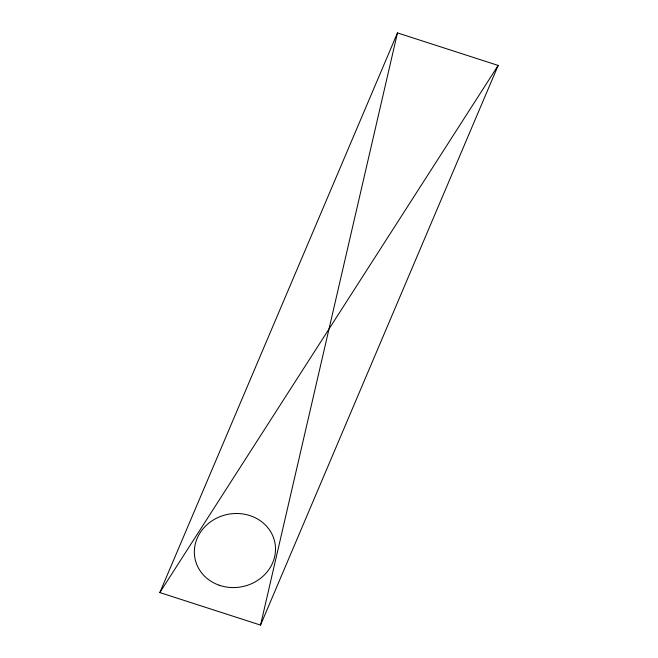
<?xml version="1.0" encoding="UTF-8"?>
<svg xmlns="http://www.w3.org/2000/svg" width="658" height="658" viewBox="0 0 658 658"><rect width="100%" height="100%" fill="white"/><g stroke="black" fill="none" stroke-linecap="round" stroke-linejoin="round"><path stroke-width="0.99" d="M260.535 625.1L397.465 32.9L498.172 65.438L260.535 625.1L159.828 592.562L397.465 32.9M159.828 592.562L498.172 65.438M219.188 585.217A40.73 36.881 -11.6 0 0 275.192 544.479A40.73 36.881 -11.6 0 0 210.42 521.909A40.73 36.881 -11.6 0 0 219.188 585.217"/></g></svg>
